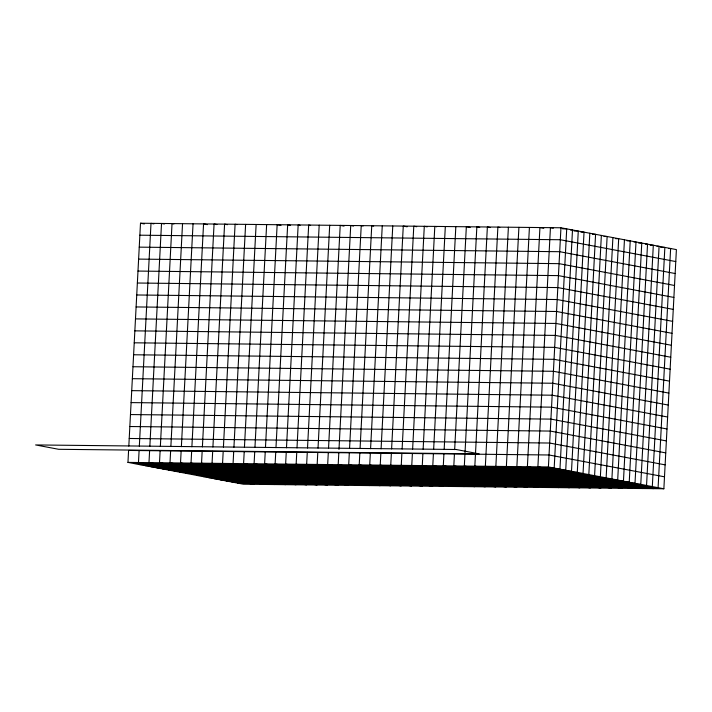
<?xml version="1.0" encoding="UTF-8"?>
<svg xmlns="http://www.w3.org/2000/svg" width="712" height="712" viewBox="0 0 712 712"><rect width="100%" height="100%" fill="white"/><g stroke="black" fill="none" stroke-linecap="round" stroke-linejoin="round"><path stroke-width="1.07" d="M128.819 446.086L140.495 223.23L560.949 227.778L676.4 249.6L663.869 488.77L243.415 484.222L127.964 462.399L128.587 450.438L549.041 454.986L664.492 476.809M139.098 450.554L138.475 462.506L253.926 484.329M139.33 446.202L151.006 223.345L153.89 223.888M149.609 450.669L148.986 462.622L264.437 484.445M149.84 446.317L161.517 223.461L164.401 224.004M160.12 450.776L159.497 462.738L274.948 484.561M160.351 446.433L172.028 223.577L173.951 223.933M170.631 450.892L170.008 462.853L285.459 484.676M170.862 446.549L182.539 223.684M181.142 451.007L180.519 462.969L295.97 484.783M181.373 446.655L193.05 223.799M191.653 451.123L191.03 463.076L306.48 484.899M191.884 446.771L203.561 223.915L207.415 224.645M202.163 451.23L201.54 463.192L316.991 485.014M202.395 446.887L214.072 224.031L216.964 224.574M212.683 451.346L212.051 463.307L327.502 485.13M212.906 447.002L224.583 224.138L227.475 224.689M223.194 451.461L222.562 463.423L338.013 485.246M223.417 447.109L235.093 224.253L237.025 224.618M233.705 451.577L233.073 463.53L348.524 485.353M233.928 447.225L245.613 224.369M244.216 451.693L243.584 463.646L359.035 485.468M244.438 447.341L256.124 224.485M254.727 451.8L254.095 463.761L369.546 485.584M254.949 447.456L266.635 224.6M265.238 451.915L264.606 463.877L380.066 485.7M265.46 447.572L277.146 224.707L280.991 225.437M275.749 452.031L275.117 463.993L390.577 485.807M275.971 447.679L287.657 224.823L290.541 225.366M286.26 452.147L285.628 464.099L401.087 485.922M286.482 447.795L298.168 224.939L300.09 225.304M296.77 452.262L296.139 464.215L411.598 486.038M296.993 447.91L308.679 225.054L310.601 225.419M307.281 452.369L306.649 464.331L422.109 486.154M307.513 448.026L319.19 225.161M317.792 452.485L317.169 464.447L432.62 486.269M318.024 448.133L329.7 225.277M328.303 452.601L327.68 464.553L443.131 486.376M328.535 448.248L340.211 225.393L344.056 226.122M338.814 452.716L338.191 464.669L453.642 486.492M338.983 449.45L350.722 225.508L353.606 226.051M349.325 452.823L348.702 464.785L464.153 486.608M349.556 448.48L361.233 225.624L363.156 225.98M359.836 452.939L359.213 464.9L474.664 486.723M360.067 448.596L371.744 225.731L373.667 226.096M370.347 453.055L369.724 465.016L485.175 486.839M370.578 448.702L382.255 225.846M380.858 453.17L380.235 465.123L495.686 486.946M381.089 448.818L392.766 225.962M391.369 453.286L390.746 465.239L506.196 487.061M391.6 448.934L403.277 226.078L407.13 226.799M401.88 453.393L401.257 465.354L516.707 487.177M402.111 449.05L413.788 226.194L416.68 226.736M412.39 453.508L411.767 465.47L527.218 487.293M412.622 449.165L424.299 226.3L427.191 226.852M422.901 453.624L422.278 465.586L537.729 487.4M423.133 449.272L434.81 226.416L436.732 226.781M433.412 453.74L432.789 465.692L548.24 487.515M433.644 449.388L445.32 226.532M443.923 453.847L443.3 465.808L558.751 487.631M444.155 449.503L455.831 226.647M454.443 453.962L453.811 465.924L569.262 487.747M454.665 449.619L466.342 226.754M508.395 227.217L495.855 466.378L611.305 488.201M518.906 227.324L506.366 466.493L621.816 488.316M529.417 227.44L516.876 466.609L632.336 488.423M663.869 488.77L548.409 466.947L560.949 227.778M578.269 231.053L565.728 470.223L145.284 465.666M589.812 233.233L577.281 472.403L156.827 467.855M601.355 235.423L588.824 474.584L168.37 470.036M612.899 237.603L600.367 476.764L179.913 472.216M624.451 239.784L611.911 478.945L191.457 474.397M562.516 228.828L566.716 228.872L554.185 468.042L133.731 463.485M570.392 229.94L572.493 229.967L559.961 469.128L139.507 464.58M574.059 231.008L577.218 231.044M580.885 232.112L584.036 232.148L571.505 471.308L151.051 466.761M592.428 234.292L595.579 234.328L583.048 473.489L162.594 468.941M603.972 236.473L607.131 236.509L594.591 475.678L174.146 471.122M615.524 238.662L618.675 238.689L606.143 477.859L185.69 473.311M139.872 235.191L560.317 239.739L675.777 261.562M627.067 240.843L630.218 240.878L617.687 480.039L197.233 475.491M633.894 241.947L635.994 241.964L623.454 481.134L203.009 476.577M638.611 243.023L641.761 243.059L629.23 482.22L208.776 477.672M645.437 244.127L647.537 244.145L635.006 483.314L214.552 478.767M650.154 245.204L653.313 245.24L640.773 484.4L220.328 479.852M656.98 246.308L659.081 246.334L646.549 485.495L226.096 480.947M660.647 247.375L664.857 247.42L652.317 486.59L231.872 482.033M668.524 248.488L670.624 248.515L658.093 487.676L237.639 483.128M139.24 247.144L559.694 251.701L675.145 273.524M138.618 259.106L559.071 263.654L674.522 285.476M137.986 271.067L558.439 275.615L673.89 297.438M137.363 283.02L557.816 287.577L673.267 309.391M136.74 294.982L557.184 299.53L672.644 321.352M136.108 306.943L556.562 311.491L672.012 333.314M135.485 318.896L555.93 323.444L671.389 345.267M134.853 330.858L555.307 335.405L670.757 357.228M134.23 342.81L554.684 347.367L670.134 369.19M133.598 354.772L554.052 359.32L669.503 381.142M132.975 366.733L553.429 371.281L668.88 393.104M132.352 378.686L552.797 383.243L668.257 405.057M131.72 390.648L552.174 395.196L667.625 417.018M131.097 402.609L551.551 407.157L667.002 428.98M130.465 414.562L550.919 419.11L666.37 440.933M129.842 426.524L550.296 431.072L665.747 452.894M129.219 438.476L549.664 443.033L665.124 464.856M127.964 462.399L548.409 466.947M553.322 228.214L550.438 227.671L537.898 466.832L653.358 488.654M543.772 228.285L539.927 227.555L527.387 466.716L642.847 488.539M499.806 227.466L497.884 227.101L485.344 466.262L600.794 488.085M490.257 227.529L487.373 226.986L474.833 466.146L590.284 487.969M479.746 227.413L476.853 226.87L464.322 466.04L579.773 487.862M467.312 226.941L470.196 227.484M140.495 223.23L144.34 223.96M456.054 449.486L35.6 444.938L58.687 449.299L479.14 453.856L456.054 449.486"/></g></svg>
